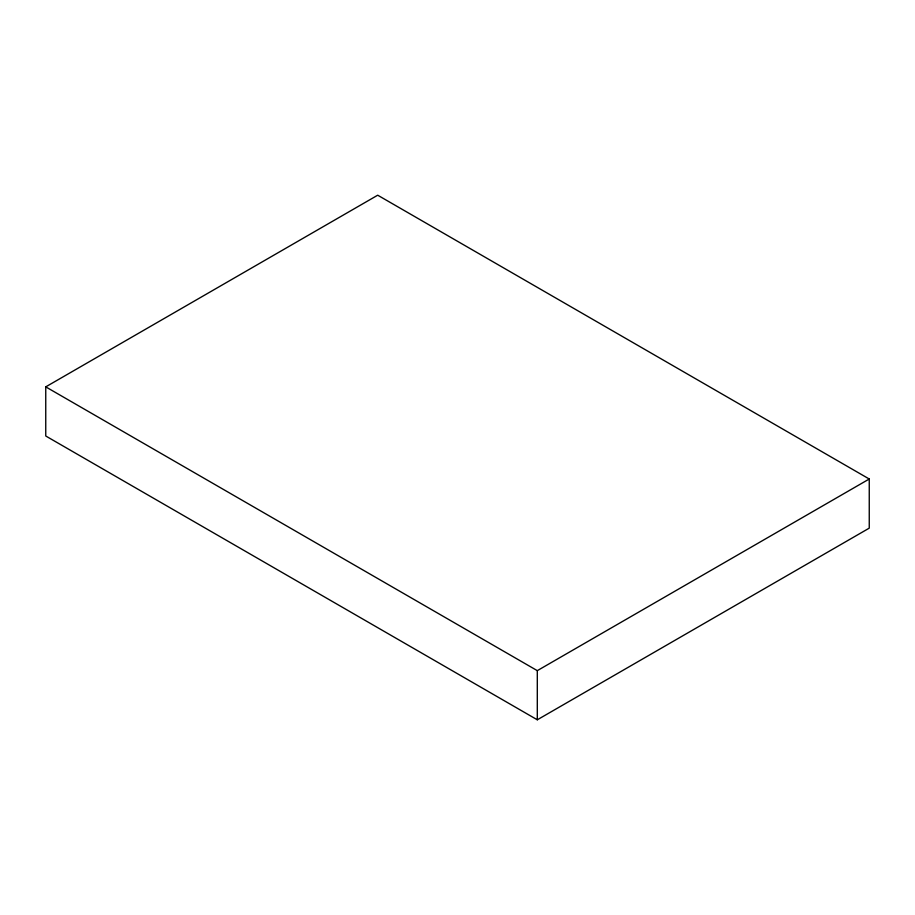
<?xml version="1.0" encoding="UTF-8"?>
<svg xmlns="http://www.w3.org/2000/svg" width="915" height="915" viewBox="0 0 915 915"><rect width="100%" height="100%" fill="white"/><g stroke="black" fill="none" stroke-linecap="round" stroke-linejoin="round"><path stroke-width="1.37" d="M45.75 386.862L377.701 195.204L869.25 479.003L869.25 528.138L537.299 719.796L45.75 435.998L45.75 386.862L537.299 670.649L869.25 479.003M537.299 670.649L537.299 719.796"/></g></svg>
